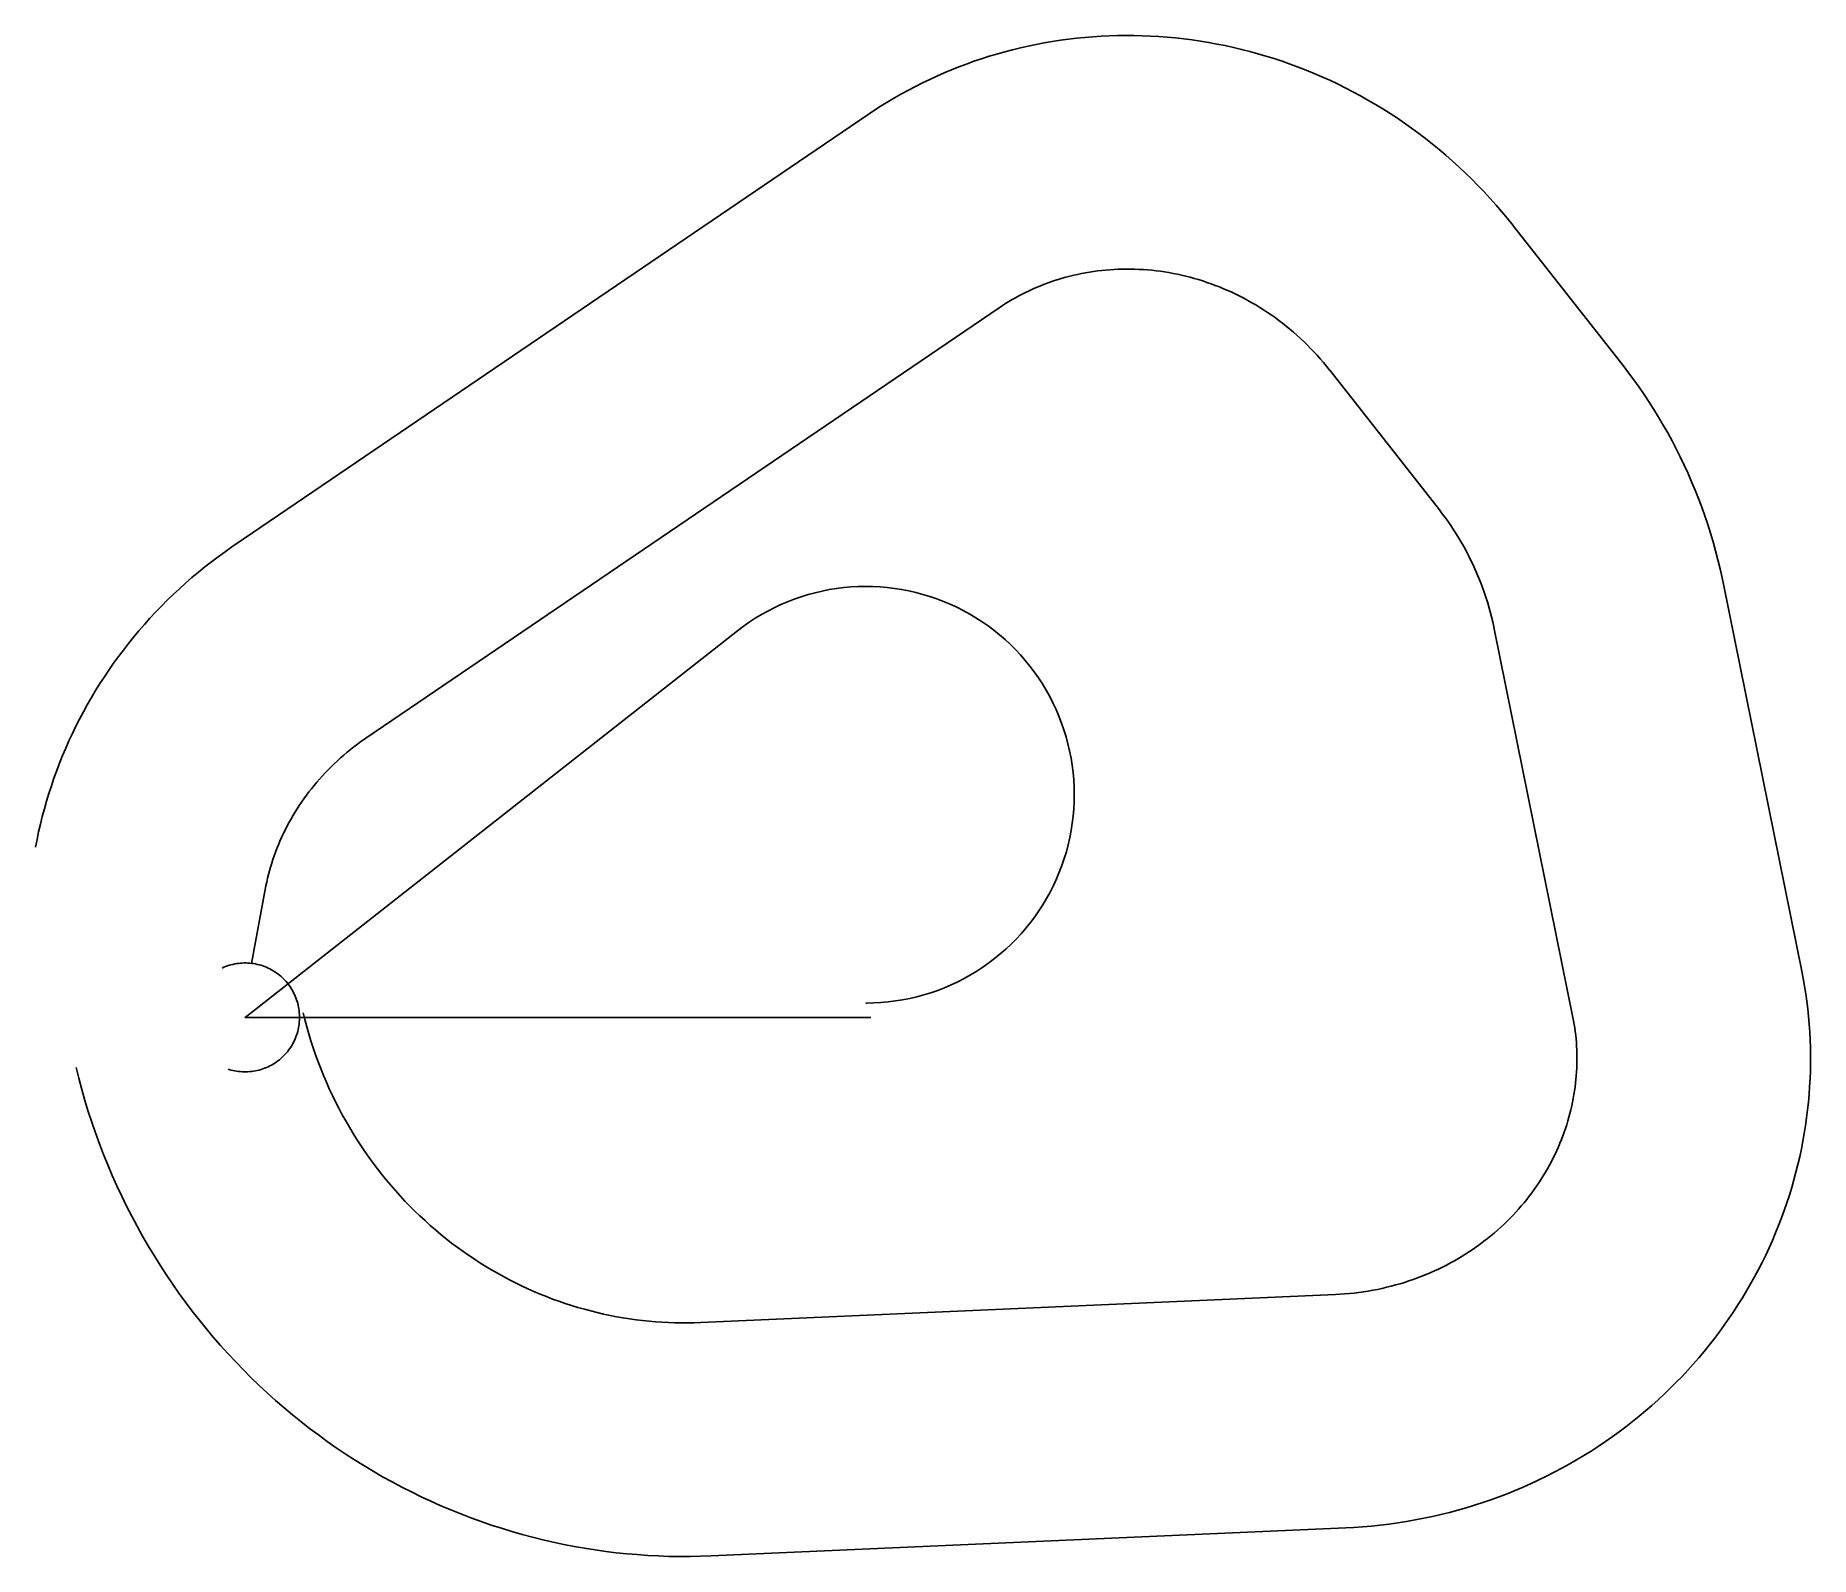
# Model space of a CAD drawing. Header units: metres. Extents: x -4129 to 30836, y -10617 to 19338.
import ezdxf

# ---------------------------------------------------------------- set-up
doc = ezdxf.new("R2010")
doc.units = ezdxf.units.M

msp = doc.modelspace()

# ---------------------------------------------------------------- linework, layer by layer
at = {"layer": 'Boundry', "color": 1}
for p, q in [((-205, 9304), (12271, 17782)), ((24983, 15586), (27143, 12836)), ((2380, 5499), (14856, 13977)), ((21365, 12746), (23525, 9995)), ((29121, 8535), (30664, 912)), ((24613, 7623), (26155, 0)), ((128, 1065), (395, 2517)), ((21479, -5457), (8975, -6010)), ((21683, -10052), (9178, -10606))]:
    msp.add_line(p, q, dxfattribs=at)
at = {"layer": 'NorminalTrack', "color": 1}
msp.add_lwpolyline([(12328, 0), (0, 0), (9697, 7613), (9697, 7613), (9811, 7699), (9928, 7782), (10048, 7860), (10171, 7934), (10296, 8004), (10423, 8069), (10553, 8130), (10685, 8186), (10818, 8238), (10953, 8285), (11090, 8327), (11228, 8364), (11368, 8397), (11508, 8425), (11650, 8447), (11792, 8465), (11935, 8478), (12078, 8486), (12221, 8489), (12364, 8486), (12507, 8479), (12650, 8467), (12792, 8450), (12933, 8428), (13074, 8401), (13214, 8369), (13352, 8332), (13489, 8291), (13625, 8245), (13759, 8194), (13890, 8138), (14020, 8078), (14148, 8013), (14274, 7944), (14397, 7870), (14517, 7793), (14634, 7711), (14749, 7625), (14860, 7535), (14969, 7441), (15074, 7344), (15175, 7243), (15273, 7138), (15367, 7030), (15458, 6919), (15544, 6805), (15627, 6688), (15705, 6568), (15779, 6446), (15849, 6320), (15914, 6193), (15975, 6063), (16031, 5932), (16083, 5798), (16130, 5663), (16172, 5526), (16209, 5388), (16242, 5248), (16269, 5108), (16292, 4966), (16310, 4824), (16323, 4682), (16331, 4539), (16333, 4395), (16331, 4252), (16324, 4109), (16312, 3966), (16295, 3824), (16273, 3683), (16246, 3542), (16214, 3402), (16177, 3264), (16136, 3127), (16089, 2991), (16038, 2858), (15983, 2726), (15922, 2596), (15858, 2468), (15789, 2343), (15715, 2220), (15637, 2099), (15556, 1982), (15470, 1867), (15380, 1756), (15286, 1647), (15189, 1542), (15088, 1441), (14983, 1343), (14875, 1249), (14764, 1158), (14650, 1072), (14533, 990), (14413, 911), (14290, 837), (14165, 767), (14038, 702), (13908, 641), (13776, 585), (13643, 533), (13508, 486), (13371, 444), (13232, 407), (13093, 374), (12953, 347), (12811, 324), (12669, 306), (12526, 293), (12383, 286), (12240, 283), (12230, 283)], dxfattribs=at)
at = {"layer": 'WindSpiral', "color": 5}
for points in [[(12271, 17782), (12400, 17867), (12530, 17951), (12662, 18032), (12795, 18112), (12930, 18189), (13066, 18263), (13204, 18336), (13344, 18406), (13485, 18474), (13627, 18539), (13771, 18602), (13916, 18663), (14062, 18721), (14210, 18777), (14358, 18830), (14508, 18881), (14659, 18929), (14811, 18974), (14964, 19017), (15118, 19058), (15272, 19095), (15428, 19130), (15585, 19163), (15742, 19193), (15900, 19220), (16059, 19244), (16218, 19265), (16378, 19284), (16539, 19300), (16700, 19313), (16861, 19324), (17023, 19332), (17186, 19336), (17348, 19338), (17511, 19337), (17674, 19334), (17837, 19327), (18000, 19318), (18164, 19305), (18327, 19290), (18491, 19272), (18654, 19251), (18817, 19228), (18980, 19201), (19142, 19171), (19305, 19139), (19467, 19103), (19628, 19065), (19790, 19024), (19950, 18980), (20110, 18933), (20270, 18884), (20429, 18831), (20587, 18776), (20744, 18718), (20901, 18657), (21056, 18593), (21211, 18526), (21365, 18456), (21518, 18384), (21670, 18309), (21820, 18231), (21970, 18151), (22118, 18068), (22265, 17982), (22411, 17893), (22555, 17802), (22698, 17708), (22839, 17612), (22979, 17512), (23118, 17411), (23255, 17307), (23390, 17200), (23523, 17090), (23655, 16979), (23785, 16865), (23913, 16748), (24039, 16629), (24164, 16508), (24286, 16384), (24406, 16258), (24525, 16130), (24641, 15999), (24755, 15867), (24867, 15732), (24977, 15595), (24983, 15586)], [(14856, 13977), (14918, 14018), (14981, 14058), (15044, 14098), (15109, 14136), (15174, 14173), (15240, 14209), (15307, 14244), (15375, 14278), (15443, 14311), (15513, 14343), (15583, 14374), (15654, 14404), (15725, 14432), (15798, 14460), (15871, 14486), (15944, 14511), (16019, 14534), (16094, 14557), (16169, 14578), (16246, 14598), (16323, 14617), (16400, 14634), (16478, 14650), (16556, 14665), (16635, 14679), (16715, 14691), (16794, 14702), (16875, 14711), (16955, 14719), (17036, 14726), (17118, 14731), (17200, 14735), (17282, 14737), (17364, 14738), (17446, 14738), (17529, 14736), (17612, 14733), (17695, 14728), (17779, 14722), (17862, 14714), (17946, 14705), (18029, 14694), (18113, 14682), (18197, 14668), (18280, 14653), (18364, 14636), (18447, 14618), (18531, 14598), (18614, 14577), (18697, 14554), (18780, 14530), (18863, 14504), (18946, 14477), (19028, 14448), (19110, 14417), (19192, 14386), (19274, 14352), (19355, 14317), (19435, 14281), (19515, 14243), (19595, 14203), (19675, 14163), (19753, 14120), (19832, 14076), (19909, 14031), (19986, 13984), (20063, 13936), (20139, 13886), (20214, 13834), (20288, 13782), (20362, 13728), (20435, 13672), (20507, 13615), (20578, 13557), (20649, 13497), (20719, 13436), (20787, 13373), (20855, 13309), (20922, 13244), (20988, 13177), (21053, 13109), (21117, 13040), (21180, 12969), (21241, 12898), (21302, 12825), (21362, 12750), (21365, 12746)], [(27143, 12836), (27250, 12696), (27355, 12555), (27458, 12412), (27558, 12267), (27656, 12120), (27751, 11971), (27844, 11820), (27935, 11667), (28023, 11513), (28108, 11356), (28191, 11198), (28271, 11039), (28348, 10878), (28423, 10715), (28494, 10551), (28564, 10385), (28630, 10218), (28693, 10050), (28754, 9880), (28811, 9709), (28866, 9537), (28918, 9364), (28967, 9189), (29013, 9014), (29055, 8837), (29095, 8659), (29121, 8535)], [(23525, 9995), (23583, 9919), (23640, 9843), (23696, 9765), (23751, 9686), (23804, 9605), (23856, 9524), (23907, 9441), (23957, 9358), (24005, 9273), (24052, 9187), (24097, 9100), (24141, 9013), (24184, 8924), (24225, 8834), (24264, 8744), (24303, 8652), (24339, 8560), (24374, 8466), (24408, 8372), (24440, 8277), (24470, 8182), (24499, 8085), (24526, 7988), (24552, 7890), (24576, 7792), (24598, 7692), (24613, 7623)], [(-4129, 3350), (-4099, 3503), (-4067, 3655), (-4032, 3808), (-3994, 3960), (-3954, 4111), (-3911, 4262), (-3865, 4413), (-3816, 4563), (-3765, 4712), (-3711, 4861), (-3655, 5008), (-3596, 5155), (-3534, 5302), (-3469, 5447), (-3402, 5591), (-3332, 5735), (-3260, 5877), (-3185, 6019), (-3108, 6159), (-3028, 6298), (-2945, 6436), (-2860, 6573), (-2772, 6708), (-2682, 6842), (-2589, 6975), (-2494, 7106), (-2397, 7236), (-2297, 7364), (-2195, 7490), (-2090, 7615), (-1983, 7739), (-1874, 7860), (-1762, 7980), (-1649, 8098), (-1533, 8215), (-1414, 8329), (-1294, 8442), (-1172, 8552), (-1047, 8661), (-920, 8767), (-792, 8872), (-661, 8974), (-529, 9074), (-394, 9172), (-258, 9268), (-205, 9304)], [(395, 2517), (410, 2592), (425, 2666), (442, 2740), (461, 2814), (480, 2888), (502, 2962), (524, 3035), (548, 3109), (573, 3182), (599, 3255), (627, 3328), (656, 3401), (687, 3473), (719, 3545), (752, 3617), (787, 3688), (823, 3759), (860, 3829), (899, 3899), (939, 3969), (980, 4038), (1023, 4106), (1067, 4174), (1112, 4242), (1159, 4308), (1207, 4375), (1256, 4440), (1307, 4505), (1359, 4569), (1412, 4633), (1466, 4695), (1522, 4757), (1578, 4818), (1637, 4879), (1696, 4938), (1756, 4997), (1818, 5054), (1881, 5111), (1945, 5167), (2010, 5222), (2076, 5276), (2144, 5328), (2212, 5380), (2282, 5431), (2353, 5481), (2380, 5499)], [(-453, 972), (-419, 987), (-384, 1001), (-349, 1014), (-314, 1026), (-278, 1036), (-241, 1045), (-205, 1053), (-168, 1059), (-131, 1065), (-93, 1068), (-56, 1071), (-19, 1072), (19, 1072), (56, 1071), (93, 1068), (131, 1065), (168, 1059), (205, 1053), (241, 1045), (278, 1036), (314, 1026), (349, 1014), (384, 1001), (419, 987), (453, 972), (487, 956), (520, 938), (552, 919), (584, 900), (615, 879), (645, 857), (675, 834), (704, 809), (731, 784), (758, 758), (784, 731), (809, 704), (834, 675), (857, 645), (879, 615), (900, 584), (919, 552), (938, 520), (956, 487), (972, 453), (987, 419), (1001, 384), (1014, 349), (1026, 314), (1036, 278), (1045, 241), (1053, 205), (1059, 168), (1065, 131), (1068, 93), (1071, 56), (1072, 19), (1072, -19), (1071, -56), (1068, -93), (1065, -131), (1059, -168), (1053, -205), (1045, -241), (1036, -278), (1026, -314), (1014, -349), (1001, -384), (987, -419), (972, -453), (956, -487), (938, -520), (919, -552), (900, -584), (879, -615), (857, -645), (834, -675), (809, -704), (784, -731), (758, -758), (731, -784), (704, -809), (675, -834), (645, -857), (615, -879), (584, -900), (552, -919), (520, -938), (487, -956), (453, -972), (419, -987), (384, -1001), (349, -1014), (314, -1026), (278, -1036), (241, -1045), (205, -1053), (168, -1059), (131, -1065), (93, -1068), (56, -1071), (19, -1072), (-19, -1072), (-56, -1071), (-93, -1068), (-131, -1065), (-168, -1059), (-205, -1053), (-241, -1045), (-278, -1036), (-314, -1026), (-331, -1020)], [(30664, 912), (30692, 764), (30718, 616), (30742, 467), (30763, 317), (30781, 166), (30797, 15), (30810, -136), (30820, -288), (30828, -441), (30833, -593), (30836, -746), (30836, -900), (30833, -1053), (30827, -1207), (30819, -1361), (30808, -1515), (30794, -1669), (30778, -1823), (30759, -1977), (30737, -2130), (30713, -2284), (30686, -2437), (30656, -2591), (30623, -2743), (30588, -2896), (30549, -3048), (30509, -3200), (30465, -3351), (30419, -3501), (30370, -3651), (30318, -3801), (30264, -3949), (30207, -4097), (30147, -4244), (30085, -4391), (30020, -4536), (29953, -4681), (29882, -4824), (29810, -4967), (29734, -5108), (29656, -5248), (29576, -5388), (29493, -5526), (29407, -5662), (29319, -5798), (29228, -5932), (29135, -6064), (29040, -6195), (28942, -6325), (28842, -6453), (28739, -6580), (28634, -6705), (28526, -6828), (28417, -6949), (28305, -7069), (28191, -7187), (28074, -7303), (27956, -7418), (27835, -7530), (27712, -7641), (27587, -7749), (27460, -7855), (27331, -7960), (27200, -8062), (27067, -8162), (26932, -8260), (26795, -8355), (26656, -8449), (26516, -8540), (26373, -8628), (26229, -8715), (26083, -8799), (25936, -8880), (25787, -8959), (25636, -9036), (25484, -9110), (25331, -9181), (25176, -9250), (25019, -9316), (24861, -9380), (24702, -9441), (24542, -9499), (24380, -9555), (24217, -9607), (24053, -9657), (23888, -9704), (23722, -9749), (23555, -9790), (23387, -9829), (23218, -9864), (23048, -9897), (22878, -9927), (22706, -9954), (22534, -9978), (22362, -9999), (22188, -10017), (22015, -10032), (21840, -10044), (21683, -10052)], [(8975, -6010), (8848, -6015), (8722, -6017), (8595, -6017), (8467, -6015), (8340, -6011), (8212, -6004), (8084, -5995), (7957, -5984), (7829, -5971), (7701, -5955), (7573, -5937), (7445, -5917), (7318, -5895), (7190, -5870), (7063, -5843), (6936, -5814), (6809, -5782), (6683, -5749), (6557, -5712), (6431, -5674), (6306, -5634), (6182, -5591), (6057, -5546), (5934, -5498), (5811, -5449), (5689, -5397), (5567, -5343), (5446, -5287), (5326, -5228), (5207, -5168), (5089, -5105), (4971, -5040), (4855, -4972), (4739, -4903), (4625, -4832), (4511, -4758), (4399, -4682), (4287, -4605), (4177, -4525), (4068, -4443), (3961, -4359), (3855, -4273), (3750, -4185), (3646, -4095), (3544, -4003), (3443, -3909), (3344, -3813), (3246, -3715), (3149, -3616), (3055, -3515), (2962, -3411), (2870, -3306), (2781, -3199), (2693, -3091), (2606, -2981), (2522, -2869), (2439, -2755), (2358, -2640), (2280, -2523), (2203, -2405), (2128, -2285), (2055, -2163), (1983, -2040), (1914, -1916), (1847, -1790), (1783, -1663), (1720, -1535), (1659, -1405), (1601, -1274), (1545, -1142), (1491, -1008), (1439, -874), (1389, -738), (1342, -601), (1297, -464), (1255, -325), (1215, -185), (1177, -44), (1143, 92)], [(26155, 0), (26168, -69), (26181, -139), (26192, -208), (26201, -279), (26210, -350), (26217, -421), (26224, -492), (26229, -564), (26232, -636), (26235, -709), (26236, -782), (26236, -855), (26234, -928), (26232, -1001), (26228, -1075), (26223, -1149), (26216, -1223), (26208, -1297), (26199, -1371), (26188, -1446), (26177, -1520), (26163, -1594), (26149, -1669), (26133, -1743), (26116, -1817), (26097, -1891), (26077, -1966), (26056, -2040), (26033, -2113), (26009, -2187), (25984, -2261), (25957, -2334), (25929, -2407), (25900, -2480), (25869, -2552), (25836, -2624), (25803, -2696), (25768, -2767), (25732, -2838), (25694, -2909), (25655, -2979), (25615, -3049), (25573, -3118), (25530, -3186), (25486, -3255), (25440, -3322), (25393, -3389), (25345, -3455), (25296, -3521), (25245, -3586), (25193, -3650), (25139, -3713), (25085, -3776), (25029, -3838), (24971, -3899), (24913, -3960), (24853, -4019), (24793, -4078), (24731, -4135), (24668, -4192), (24603, -4248), (24538, -4303), (24471, -4357), (24403, -4409), (24334, -4461), (24264, -4512), (24193, -4562), (24121, -4610), (24048, -4658), (23974, -4704), (23899, -4749), (23823, -4793), (23745, -4835), (23667, -4877), (23588, -4917), (23508, -4956), (23427, -4993), (23346, -5030), (23263, -5065), (23180, -5098), (23096, -5130), (23011, -5161), (22925, -5191), (22838, -5219), (22751, -5245), (22663, -5270), (22575, -5294), (22486, -5316), (22396, -5337), (22306, -5356), (22215, -5373), (22123, -5389), (22031, -5404), (21939, -5417), (21846, -5428), (21752, -5438), (21659, -5446), (21565, -5452), (21479, -5457)], [(9178, -10606), (8972, -10613), (8765, -10617), (8557, -10617), (8350, -10614), (8142, -10606), (7934, -10596), (7726, -10581), (7518, -10563), (7311, -10542), (7103, -10516), (6896, -10487), (6689, -10454), (6482, -10418), (6276, -10378), (6070, -10335), (5865, -10287), (5660, -10236), (5456, -10182), (5253, -10124), (5051, -10062), (4849, -9997), (4649, -9928), (4449, -9855), (4251, -9779), (4053, -9700), (3857, -9617), (3662, -9530), (3468, -9440), (3276, -9346), (3085, -9249), (2896, -9149), (2708, -9045), (2522, -8937), (2338, -8827), (2155, -8713), (1974, -8595), (1796, -8475), (1618, -8351), (1443, -8224), (1270, -8094), (1099, -7960), (931, -7824), (764, -7684), (600, -7542), (438, -7396), (278, -7248), (121, -7096), (-33, -6942), (-185, -6784), (-335, -6624), (-482, -6461), (-626, -6296), (-767, -6128), (-906, -5957), (-1041, -5783), (-1174, -5607), (-1304, -5429), (-1431, -5248), (-1555, -5064), (-1675, -4879), (-1793, -4691), (-1908, -4500), (-2019, -4308), (-2127, -4114), (-2231, -3917), (-2333, -3718), (-2431, -3518), (-2525, -3315), (-2616, -3111), (-2704, -2905), (-2788, -2697), (-2869, -2487), (-2946, -2276), (-3019, -2064), (-3089, -1850), (-3155, -1634), (-3217, -1417), (-3276, -1199), (-3329, -988)]]:
    msp.add_lwpolyline(points, dxfattribs=at)

doc.saveas('drawing.dxf')
